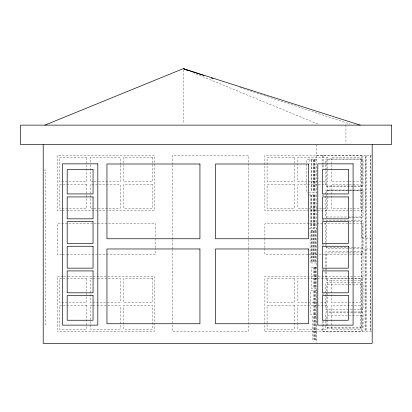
<?xml version="1.0" encoding="UTF-8"?>
<svg xmlns="http://www.w3.org/2000/svg" width="412" height="412" viewBox="0 0 412 412"><rect width="100%" height="100%" fill="white"/><g stroke="black" fill="none" stroke-linecap="round" stroke-linejoin="round"><path stroke-width="0.31" stroke-dasharray="2.06 1.54" d="M316.581 155.478L371.593 155.478M316.581 159.65L306.734 159.65L306.734 192.131L307.965 192.131M43.77 170.053L45.459 170.053L45.459 324.656L43.77 324.656M93.4 181.666L90.213 181.666L90.213 165.088M94.039 181.666L97.865 181.666M98.499 181.666L120.175 181.666L120.175 165.088M348.655 181.666L331.289 181.666L331.289 165.088M349.299 181.666L360.237 181.666L360.237 157.441L331.289 157.441L331.289 164.45M348.655 184.432L331.289 184.432L331.289 208.328L348.655 208.328M349.299 184.432L360.237 184.432L360.237 208.328L349.299 208.328M353.388 185.987L325.758 185.987L325.758 159.006L363.029 159.006L363.029 185.987L354.032 185.987M326.798 190.612L361.932 190.612M308.578 192.131L316.581 192.131M308.809 194.984L316.581 194.984M93.4 208.328L90.213 208.328L90.213 184.432L120.175 184.432L120.175 208.328L98.499 208.328M94.039 208.328L97.865 208.328M318.27 208.328L297.871 208.328L297.871 184.432L327.828 184.432L327.828 208.328L318.903 208.328M61.707 210.578L57.227 210.578L57.227 155.417L154.479 155.417L154.479 210.578L106.492 210.578M62.346 210.578L66.183 210.578M66.821 210.578L105.853 210.578M349.155 217.855L361.932 217.855L361.932 190.56L326.798 190.56L326.798 217.855M325.758 220.77L353.388 220.77M354.032 220.77L363.029 220.77L363.029 247.751L354.032 247.751M349.155 221.306L361.932 221.306L361.932 248.549L326.798 248.549L326.798 246.016M309.031 223.814L264.88 223.814L264.88 237.842M309.669 223.814L348.696 223.814M349.335 223.814L362.133 223.814L362.133 254.425L348.058 254.425M308.809 228.212L316.581 228.212M316.581 230.777L310.092 230.777L310.092 262.985L316.581 262.985M371.593 238.028L361.453 238.028L361.453 155.478M353.388 247.751L325.758 247.751L325.758 221.414M371.583 248.961L361.54 248.961L361.54 331.506M61.702 254.425L57.227 254.425L57.227 223.814L155.721 223.814L155.721 237.842M62.341 254.425L66.183 254.425M66.821 254.425L105.832 254.425M106.476 254.425L155.721 254.425L155.721 248.688M307.749 254.425L264.88 254.425L264.88 248.688M308.387 254.425L347.419 254.425M316.581 267.208L311.786 267.208L311.786 288.791L316.581 288.791M62.984 276.225L57.227 276.225L57.227 331.506M63.623 276.225L67.465 276.225M68.104 276.225L107.13 276.225M107.769 276.225L154.479 276.225L154.479 331.387L57.227 331.387M92.128 278.249L90.213 278.249L90.213 302.475L120.175 302.475L120.175 278.249L97.227 278.249M92.762 278.249L96.588 278.249M316.993 278.249L297.871 278.249L297.871 302.475L318.27 302.475M317.631 278.249L327.828 278.249L327.828 302.475L318.903 302.475M347.373 278.249L331.289 278.249L331.289 302.475L360.237 302.475L360.237 278.249L348.011 278.249M353.388 282.478L325.758 282.478L325.758 309.458L353.388 309.458M354.032 282.478L363.029 282.478L363.029 309.458L354.032 309.458M316.581 290.846L310.766 290.846L310.766 314.629L316.581 314.629M92.128 305.241L90.213 305.241L90.213 329.142L120.175 329.142L120.175 305.241L97.227 305.241M92.762 305.241L96.588 305.241M316.993 305.241L297.871 305.241L297.871 322.853M317.631 305.241L327.828 305.241L327.828 319.079M316.581 316.571L312.404 316.571L312.404 339.452L316.581 339.452M264.88 331.387L362.133 331.387M371.583 331.506L322.138 331.506L322.138 320.588M239.882 87.478L350.071 124.12M192.77 72.569L318.09 124.151M370.599 155.478L370.599 331.506M370.367 155.478L370.367 331.506M366.742 155.478L366.742 331.506M365.717 238.028L365.717 155.478L365.681 331.506M365.047 248.961L365.047 331.506M362.133 331.506L362.133 276.225L264.88 276.225L264.88 331.506M345.931 125.13L345.931 143.407M327.828 319.707L327.828 329.142L297.871 329.142L297.871 323.482M326.798 221.306L326.798 245.382M325.758 320.459L325.758 312.868L363.029 312.868L363.029 328.05L325.758 328.05L325.758 326.149M325.758 321.087L325.758 325.516M323.106 155.478L323.106 164.476M323.106 165.114L323.106 168.972M323.106 194.67L323.106 195.952M323.106 219.081L323.106 221.007M323.106 244.136L323.106 245.423M323.106 268.547L323.106 270.478M323.106 293.602L323.106 294.889M323.106 320.588L323.106 331.506M322.138 155.478L322.138 164.476M322.138 165.114L322.138 168.972M322.138 194.67L322.138 195.952M322.138 219.081L322.138 221.007M322.138 244.136L322.138 245.423M322.138 268.547L322.138 270.478M322.138 293.602L322.138 294.889M316.581 144.669L316.581 343.345M316.025 290.846L316.025 314.629M315.999 316.571L315.999 339.452M315.412 290.846L315.412 314.629M315.443 316.571L315.443 339.452M315.355 267.208L315.355 288.791M315.268 230.777L315.268 262.985M315.268 267.208L315.268 288.791M315.092 230.777L315.092 262.985M315.031 159.65L315.031 192.131M315.062 194.984L315.062 228.212M314.856 159.65L314.856 192.131M314.856 316.571L314.856 339.452M314.799 159.65L314.799 192.131M314.742 194.984L314.742 228.212M314.68 230.777L314.68 262.985M314.593 267.208L314.593 288.791M314.593 316.571L314.593 339.452M314.505 194.984L314.505 228.212M314.505 267.208L314.505 288.791M314.48 290.846L314.48 314.629M314.243 290.846L314.243 314.629M313.717 194.984L313.717 228.212M313.661 194.984L313.661 228.212M313.573 159.65L313.573 192.131M313.573 230.777L313.573 262.985M313.511 290.846L313.511 314.629M313.455 316.571L313.455 339.452M313.367 159.65L313.367 192.131M313.367 267.208L313.367 288.791M313.105 230.777L313.105 262.985M312.899 230.777L312.899 262.985M311.76 159.65L311.76 192.131M311.76 230.777L311.76 262.985M311.642 194.984L311.642 228.212M311.585 230.777L311.585 262.985M311.235 194.984L311.235 228.212M311.117 159.65L311.117 192.131M310.267 194.984L310.267 228.212M309.51 159.65L309.51 163.471M264.88 238.481L264.88 248.05M183.263 69.937L183.263 123.847M172.381 164.414L172.381 155.417L248.59 155.417L248.59 331.506L172.381 331.506L172.381 249.888M172.381 165.052L172.381 238.96M172.381 239.604L172.381 249.245M155.721 238.481L155.721 248.05M123.636 324.11L123.636 305.241L152.579 305.241L152.579 329.142L123.636 329.142L123.636 324.738M120.175 164.45L120.175 157.441L90.213 157.441L90.213 164.45M362.133 155.417L264.88 155.417L264.88 210.578L362.133 210.578L362.133 155.417M86.85 157.441L59.421 157.441L59.421 181.666L86.85 181.666L86.85 157.441M152.579 157.441L123.636 157.441L123.636 181.666L152.579 181.666L152.579 157.441M294.503 157.441L267.079 157.441L267.079 181.666L294.503 181.666L294.503 157.441M327.828 157.441L297.871 157.441L297.871 181.666L327.828 181.666L327.828 157.441M361.932 159.599L326.798 159.599L326.798 186.842L361.932 186.842L361.932 159.599M86.85 184.432L59.421 184.432L59.421 208.328L86.85 208.328L86.85 184.432M152.579 184.432L123.636 184.432L123.636 208.328L152.579 208.328L152.579 184.432M294.503 184.432L267.079 184.432L267.079 208.328L294.503 208.328L294.503 184.432M363.029 190.02L325.758 190.02L325.758 217L363.029 217L363.029 190.02M363.029 251.49L325.758 251.49L325.758 278.471L363.029 278.471L363.029 251.49M361.932 252.932L326.798 252.932L326.798 280.175L361.932 280.175L361.932 252.932M86.85 278.249L59.421 278.249L59.421 302.475L86.85 302.475L86.85 278.249M152.579 278.249L123.636 278.249L123.636 302.475L152.579 302.475L152.579 278.249M294.503 278.249L267.079 278.249L267.079 302.475L294.503 302.475L294.503 278.249M361.932 284.707L326.798 284.707L326.798 311.951L361.932 311.951L361.932 284.707M86.85 305.241L59.421 305.241L59.421 329.142L86.85 329.142L86.85 305.241M294.503 305.241L267.079 305.241L267.079 329.142L294.503 329.142L294.503 305.241M360.237 305.241L331.289 305.241L331.289 329.142L360.237 329.142L360.237 305.241M361.932 315.757L326.798 315.757L326.798 327.123L361.932 327.123L361.932 315.757"/><path stroke-width="0.62" d="M44.877 125.13L183.263 68.655L360.16 125.13M203.961 75.535L183.263 68.655L187.424 70.364M211.268 77.966L213.097 78.574M372.18 144.669L372.18 343.345L43.209 343.345L43.209 144.669M391.4 125.13L20.6 125.13L20.6 144.669L391.4 144.669L391.4 125.13M97.814 163.858L62.506 163.858L62.506 325.125L97.814 325.125L97.814 163.858M353.089 163.858L317.776 163.858L317.776 325.125L353.089 325.125L353.089 163.858M199.938 163.997L106.955 163.997L106.955 238.769L199.938 238.769L199.938 163.997M308.5 163.997L215.522 163.997L215.522 238.769L308.5 238.769L308.5 163.997M93.05 169.533L67.182 169.533L67.182 193.928L93.05 193.928L93.05 169.533M348.325 169.533L322.457 169.533L322.457 193.928L348.325 193.928L348.325 169.533M93.05 196.936L67.182 196.936L67.182 218.829L93.05 218.829L93.05 196.936M348.325 196.936L322.457 196.936L322.457 218.829L348.325 218.829L348.325 196.936M93.05 221.599L67.182 221.599L67.182 243.487L93.05 243.487L93.05 221.599M348.325 221.599L322.457 221.599L322.457 243.487L348.325 243.487L348.325 221.599M93.05 246.263L67.182 246.263L67.182 268.15L93.05 268.15L93.05 246.263M348.325 246.263L322.457 246.263L322.457 268.15L348.325 268.15L348.325 246.263M199.938 248.972L106.955 248.972L106.955 323.744L199.938 323.744L199.938 248.972M308.5 248.972L215.522 248.972L215.522 323.744L308.5 323.744L308.5 248.972M93.05 270.921L67.182 270.921L67.182 292.814L93.05 292.814L93.05 270.921M348.325 270.921L322.457 270.921L322.457 292.814L348.325 292.814L348.325 270.921M93.05 295.584L67.182 295.584L67.182 320.248L93.05 320.248L93.05 295.584M348.325 295.584L322.457 295.584L322.457 320.248L348.325 320.248L348.325 295.584"/></g></svg>
